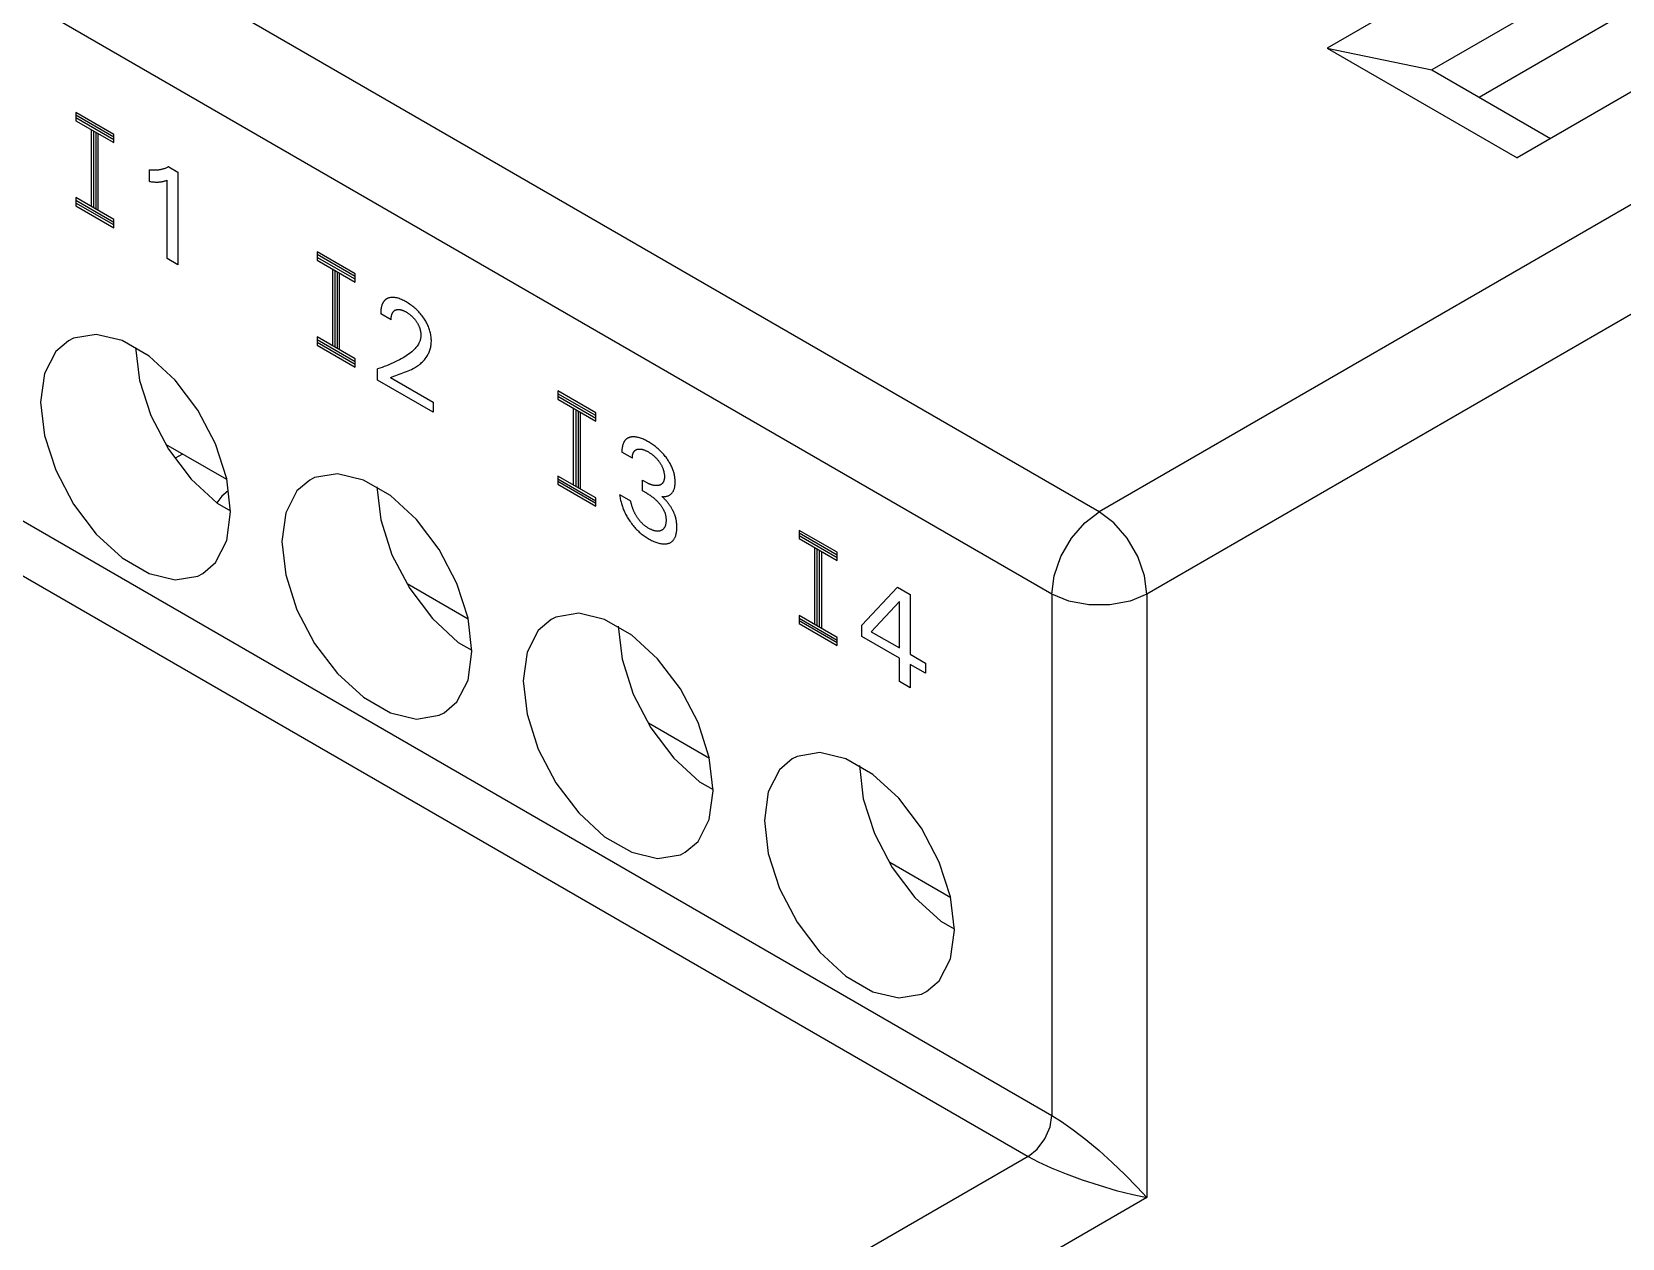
# Model space of a CAD drawing. Extents: x 0 to 420, y 0 to 297.
# Drawn here: x 192.24 to 215.92, y 192.83 to 210.78 of the extents above; entities that cross this region are included whole.
import ezdxf

# ---------------------------------------------------------------- set-up
doc = ezdxf.new("R2010")
doc.units = 0
doc.header["$LTSCALE"] = 23.1
doc.layers.add('40000_ISO', color=7, linetype='CONTINUOUS')

msp = doc.modelspace()

# ---------------------------------------------------------------- linework, layer by layer
at = {"layer": '40000_ISO', "color": 7, "linetype": 'CONTINUOUS'}
for p, q in [((208.131, 203.635), (184.442, 217.311)), ((207.423, 202.41), (183.735, 216.086)), ((216.474, 213.392), (211.525, 210.534)), ((216.121, 211.963), (213.08, 210.208)), ((222.273, 211.8), (208.131, 203.635)), ((219.303, 211.759), (214.353, 208.901)), ((216.121, 211.147), (213.787, 209.799)), ((222.98, 210.575), (208.838, 202.41)), ((211.525, 210.534), (214.353, 208.901)), ((211.525, 210.534), (213.08, 210.208)), ((213.08, 210.208), (214.848, 209.187)), ((192.892, 209.575), (192.892, 209.452)), ((193.458, 209.248), (192.892, 209.575)), ((193.458, 209.207), (192.892, 209.534)), ((193.458, 209.167), (192.892, 209.493)), ((192.892, 209.452), (193.458, 209.126)), ((193.122, 209.32), (193.122, 208.177)), ((193.158, 209.299), (193.158, 208.156)), ((193.193, 209.279), (193.193, 208.136)), ((193.228, 208.115), (193.228, 209.258)), ((193.458, 209.126), (193.458, 209.248)), ((193.988, 208.548), (193.988, 208.721)), ((193.999, 208.719), (193.988, 208.721)), ((194.01, 208.718), (193.999, 208.719)), ((194.02, 208.717), (194.01, 208.718)), ((194.031, 208.717), (194.02, 208.717)), ((194.041, 208.716), (194.031, 208.717)), ((194.052, 208.716), (194.041, 208.716)), ((194.062, 208.716), (194.052, 208.716)), ((194.072, 208.716), (194.062, 208.716)), ((194.082, 208.716), (194.072, 208.716)), ((194.092, 208.717), (194.082, 208.716)), ((194.102, 208.718), (194.092, 208.717)), ((194.112, 208.718), (194.102, 208.718)), ((194.122, 208.719), (194.112, 208.718)), ((194.132, 208.721), (194.122, 208.719)), ((194.141, 208.722), (194.132, 208.721)), ((194.151, 208.724), (194.141, 208.722)), ((194.16, 208.726), (194.151, 208.724)), ((194.17, 208.728), (194.16, 208.726)), ((194.179, 208.73), (194.17, 208.728)), ((194.188, 208.733), (194.179, 208.73)), ((194.198, 208.735), (194.188, 208.733)), ((194.207, 208.738), (194.198, 208.735)), ((194.216, 208.741), (194.207, 208.738)), ((194.225, 208.744), (194.216, 208.741)), ((194.234, 208.748), (194.225, 208.744)), ((194.242, 208.751), (194.234, 208.748)), ((194.251, 208.755), (194.242, 208.751)), ((194.26, 208.759), (194.251, 208.755)), ((194.268, 208.764), (194.26, 208.759)), ((194.276, 208.768), (194.268, 208.764)), ((194.276, 208.768), (194.413, 208.689)), ((194.413, 208.689), (194.413, 207.309)), ((193.988, 208.548), (194.003, 208.546)), ((194.003, 208.546), (194.018, 208.544)), ((194.018, 208.544), (194.033, 208.543)), ((194.033, 208.543), (194.048, 208.542)), ((194.048, 208.542), (194.062, 208.541)), ((194.062, 208.541), (194.073, 208.54)), ((194.073, 208.54), (194.084, 208.54)), ((194.084, 208.54), (194.094, 208.54)), ((194.094, 208.54), (194.105, 208.54)), ((194.105, 208.54), (194.115, 208.54)), ((194.115, 208.54), (194.126, 208.54)), ((194.126, 208.54), (194.135, 208.541)), ((194.135, 208.541), (194.144, 208.542)), ((194.144, 208.542), (194.153, 208.543)), ((194.153, 208.543), (194.162, 208.544)), ((194.162, 208.544), (194.171, 208.545)), ((194.171, 208.545), (194.179, 208.547)), ((194.179, 208.547), (194.187, 208.548)), ((194.187, 208.548), (194.194, 208.55)), ((194.194, 208.55), (194.202, 208.552)), ((194.202, 208.552), (194.21, 208.554)), ((194.21, 208.554), (194.218, 208.556)), ((194.218, 208.556), (194.226, 208.559)), ((194.226, 208.559), (194.239, 208.563)), ((194.239, 208.563), (194.252, 208.568)), ((194.252, 207.402), (194.252, 208.568)), ((183.735, 208.33), (207.423, 194.653)), ((192.892, 208.309), (192.892, 208.187)), ((193.458, 207.983), (192.892, 208.309)), ((192.892, 208.268), (193.458, 207.942)), ((193.458, 207.901), (192.892, 208.228)), ((192.892, 208.187), (193.458, 207.86)), ((193.458, 207.86), (193.458, 207.983)), ((183.382, 207.717), (207.07, 194.041)), ((196.484, 207.501), (196.484, 207.379)), ((197.05, 207.174), (196.484, 207.501)), ((197.05, 207.134), (196.484, 207.46)), ((197.05, 207.093), (196.484, 207.419)), ((194.413, 207.309), (194.252, 207.402)), ((196.484, 207.379), (197.05, 207.052)), ((196.714, 207.246), (196.714, 206.103)), ((196.75, 207.225), (196.75, 206.082)), ((196.785, 207.205), (196.785, 206.062)), ((196.82, 206.042), (196.82, 207.185)), ((197.05, 207.052), (197.05, 207.174)), ((197.451, 206.712), (197.449, 206.707)), ((197.453, 206.718), (197.451, 206.712)), ((197.456, 206.723), (197.453, 206.718)), ((197.458, 206.729), (197.456, 206.723)), ((197.46, 206.734), (197.458, 206.729)), ((197.463, 206.739), (197.46, 206.734)), ((197.465, 206.744), (197.463, 206.739)), ((197.468, 206.749), (197.465, 206.744)), ((197.471, 206.753), (197.468, 206.749)), ((197.474, 206.758), (197.471, 206.753)), ((197.477, 206.762), (197.474, 206.758)), ((197.48, 206.766), (197.477, 206.762)), ((197.483, 206.77), (197.48, 206.766)), ((197.487, 206.774), (197.483, 206.77)), ((197.49, 206.777), (197.487, 206.774)), ((197.493, 206.781), (197.49, 206.777)), ((197.497, 206.784), (197.493, 206.781)), ((197.501, 206.787), (197.497, 206.784)), ((197.504, 206.79), (197.501, 206.787)), ((197.508, 206.793), (197.504, 206.79)), ((197.512, 206.796), (197.508, 206.793)), ((197.516, 206.798), (197.512, 206.796)), ((197.52, 206.801), (197.516, 206.798)), ((197.524, 206.803), (197.52, 206.801)), ((197.528, 206.805), (197.524, 206.803)), ((197.532, 206.808), (197.528, 206.805)), ((197.537, 206.81), (197.532, 206.808)), ((197.541, 206.811), (197.537, 206.81)), ((197.553, 206.816), (197.541, 206.811)), ((197.565, 206.819), (197.553, 206.816)), ((197.577, 206.821), (197.565, 206.819)), ((197.59, 206.823), (197.577, 206.821)), ((197.603, 206.824), (197.59, 206.823)), ((197.616, 206.824), (197.603, 206.824)), ((197.631, 206.823), (197.616, 206.824)), ((197.645, 206.821), (197.631, 206.823)), ((197.66, 206.818), (197.645, 206.821)), ((197.675, 206.815), (197.66, 206.818)), ((197.69, 206.81), (197.675, 206.815)), ((197.706, 206.805), (197.69, 206.81)), ((197.723, 206.799), (197.706, 206.805)), ((197.74, 206.792), (197.723, 206.799)), ((197.757, 206.784), (197.74, 206.792)), ((197.775, 206.776), (197.757, 206.784)), ((197.792, 206.767), (197.775, 206.776)), ((197.809, 206.757), (197.792, 206.767)), ((197.826, 206.747), (197.809, 206.757)), ((197.843, 206.736), (197.826, 206.747)), ((197.86, 206.725), (197.843, 206.736)), ((197.877, 206.714), (197.86, 206.725)), ((197.894, 206.701), (197.877, 206.714)), ((197.433, 206.618), (197.432, 206.61)), ((197.432, 206.61), (197.432, 206.602)), ((197.432, 206.602), (197.432, 206.595)), ((197.432, 206.595), (197.432, 206.587)), ((197.432, 206.587), (197.432, 206.579)), ((197.588, 206.489), (197.432, 206.579)), ((197.434, 206.633), (197.433, 206.625)), ((197.433, 206.625), (197.433, 206.618)), ((197.435, 206.64), (197.434, 206.633)), ((197.436, 206.647), (197.435, 206.64)), ((197.437, 206.654), (197.436, 206.647)), ((197.438, 206.662), (197.437, 206.654)), ((197.439, 206.669), (197.438, 206.662)), ((197.441, 206.675), (197.439, 206.669)), ((197.442, 206.682), (197.441, 206.675)), ((197.444, 206.689), (197.442, 206.682)), ((197.446, 206.695), (197.444, 206.689)), ((197.447, 206.701), (197.446, 206.695)), ((197.449, 206.707), (197.447, 206.701)), ((197.588, 206.507), (197.589, 206.515)), ((197.588, 206.498), (197.588, 206.507)), ((197.588, 206.489), (197.588, 206.498)), ((197.589, 206.524), (197.59, 206.532)), ((197.589, 206.515), (197.589, 206.524)), ((197.59, 206.532), (197.591, 206.54)), ((197.591, 206.54), (197.593, 206.548)), ((197.593, 206.548), (197.595, 206.556)), ((197.595, 206.556), (197.596, 206.562)), ((197.596, 206.562), (197.598, 206.568)), ((197.598, 206.568), (197.6, 206.574)), ((197.6, 206.574), (197.602, 206.579)), ((197.602, 206.579), (197.604, 206.585)), ((197.604, 206.585), (197.606, 206.59)), ((197.606, 206.59), (197.609, 206.595)), ((197.609, 206.595), (197.612, 206.6)), ((197.612, 206.6), (197.615, 206.604)), ((197.615, 206.604), (197.618, 206.609)), ((197.618, 206.609), (197.621, 206.613)), ((197.621, 206.613), (197.625, 206.616)), ((197.625, 206.616), (197.628, 206.62)), ((197.628, 206.62), (197.632, 206.623)), ((197.632, 206.623), (197.636, 206.626)), ((197.636, 206.626), (197.64, 206.629)), ((197.64, 206.629), (197.644, 206.632)), ((197.644, 206.632), (197.649, 206.634)), ((197.649, 206.634), (197.654, 206.636)), ((197.654, 206.636), (197.659, 206.639)), ((197.659, 206.639), (197.665, 206.64)), ((197.665, 206.64), (197.67, 206.642)), ((197.67, 206.642), (197.676, 206.643)), ((197.676, 206.643), (197.682, 206.644)), ((197.682, 206.644), (197.688, 206.644)), ((197.688, 206.644), (197.694, 206.645)), ((197.694, 206.645), (197.7, 206.645)), ((197.7, 206.645), (197.707, 206.644)), ((197.707, 206.644), (197.713, 206.644)), ((197.713, 206.644), (197.72, 206.643)), ((197.72, 206.643), (197.727, 206.641)), ((197.727, 206.641), (197.733, 206.64)), ((197.733, 206.64), (197.74, 206.638)), ((197.74, 206.638), (197.747, 206.636)), ((197.747, 206.636), (197.755, 206.633)), ((197.755, 206.633), (197.763, 206.63)), ((197.763, 206.63), (197.77, 206.627)), ((197.77, 206.627), (197.778, 206.624)), ((197.778, 206.624), (197.786, 206.62)), ((197.786, 206.62), (197.794, 206.616)), ((197.794, 206.616), (197.801, 206.612)), ((197.801, 206.612), (197.809, 206.607)), ((197.809, 206.607), (197.818, 206.602)), ((197.818, 206.602), (197.827, 206.597)), ((197.827, 206.597), (197.835, 206.591)), ((197.835, 206.591), (197.844, 206.585)), ((197.844, 206.585), (197.853, 206.579)), ((197.853, 206.579), (197.861, 206.573)), ((197.861, 206.573), (197.87, 206.566)), ((197.87, 206.566), (197.877, 206.561)), ((197.877, 206.561), (197.883, 206.555)), ((197.883, 206.555), (197.89, 206.549)), ((197.89, 206.549), (197.897, 206.543)), ((197.911, 206.689), (197.894, 206.701)), ((197.897, 206.543), (197.903, 206.537)), ((197.903, 206.537), (197.909, 206.53)), ((197.909, 206.53), (197.916, 206.524)), ((197.925, 206.676), (197.911, 206.689)), ((197.916, 206.524), (197.922, 206.517)), ((197.922, 206.517), (197.928, 206.511)), ((197.94, 206.664), (197.925, 206.676)), ((197.928, 206.511), (197.934, 206.504)), ((197.934, 206.504), (197.939, 206.497)), ((197.939, 206.497), (197.945, 206.49)), ((197.955, 206.651), (197.94, 206.664)), ((197.945, 206.49), (197.95, 206.483)), ((197.95, 206.483), (197.956, 206.476)), ((197.97, 206.637), (197.955, 206.651)), ((197.956, 206.476), (197.961, 206.468)), ((197.984, 206.623), (197.97, 206.637)), ((197.998, 206.608), (197.984, 206.623)), ((198.011, 206.594), (197.998, 206.608)), ((198.024, 206.579), (198.011, 206.594)), ((198.037, 206.564), (198.024, 206.579)), ((198.049, 206.549), (198.037, 206.564)), ((198.061, 206.533), (198.049, 206.549)), ((198.073, 206.516), (198.061, 206.533)), ((198.083, 206.501), (198.073, 206.516)), ((198.093, 206.486), (198.083, 206.501)), ((198.102, 206.47), (198.093, 206.486)), ((193.196, 206.272), (192.857, 206.216)), ((193.582, 206.18), (193.196, 206.272)), ((196.484, 206.235), (196.484, 206.113)), ((197.05, 205.909), (196.484, 206.235)), ((197.961, 206.468), (197.966, 206.461)), ((197.966, 206.461), (197.971, 206.454)), ((197.971, 206.454), (197.975, 206.446)), ((197.975, 206.446), (197.979, 206.439)), ((197.979, 206.439), (197.984, 206.432)), ((197.984, 206.432), (197.988, 206.424)), ((197.988, 206.424), (197.991, 206.417)), ((197.991, 206.417), (197.995, 206.409)), ((197.995, 206.409), (197.999, 206.402)), ((197.999, 206.402), (198.002, 206.394)), ((198.002, 206.394), (198.005, 206.387)), ((198.005, 206.387), (198.008, 206.379)), ((198.008, 206.379), (198.011, 206.371)), ((198.011, 206.371), (198.014, 206.364)), ((198.014, 206.364), (198.016, 206.356)), ((198.016, 206.356), (198.018, 206.348)), ((198.018, 206.348), (198.02, 206.34)), ((198.02, 206.34), (198.022, 206.333)), ((198.022, 206.333), (198.024, 206.325)), ((198.024, 206.325), (198.025, 206.317)), ((198.025, 206.317), (198.027, 206.308)), ((198.027, 206.308), (198.028, 206.3)), ((198.028, 206.3), (198.029, 206.292)), ((198.029, 206.292), (198.03, 206.284)), ((198.03, 206.24), (198.029, 206.228)), ((198.03, 206.284), (198.03, 206.276)), ((198.03, 206.276), (198.031, 206.268)), ((198.031, 206.253), (198.03, 206.24)), ((198.031, 206.268), (198.031, 206.261)), ((198.031, 206.261), (198.031, 206.253)), ((198.111, 206.454), (198.102, 206.47)), ((198.12, 206.438), (198.111, 206.454)), ((198.128, 206.421), (198.12, 206.438)), ((198.136, 206.405), (198.128, 206.421)), ((198.143, 206.389), (198.136, 206.405)), ((198.15, 206.372), (198.143, 206.389)), ((198.155, 206.356), (198.15, 206.372)), ((198.161, 206.339), (198.155, 206.356)), ((198.166, 206.323), (198.161, 206.339)), ((198.17, 206.306), (198.166, 206.323)), ((198.174, 206.29), (198.17, 206.306)), ((198.178, 206.272), (198.174, 206.29)), ((198.181, 206.255), (198.178, 206.272)), ((198.183, 206.237), (198.181, 206.255)), ((198.185, 206.22), (198.183, 206.237)), ((192.594, 206.017), (192.426, 205.691)), ((192.784, 206.179), (192.594, 206.017)), ((192.857, 206.216), (192.784, 206.179)), ((193.985, 205.947), (193.582, 206.18)), ((193.783, 206.08), (193.841, 205.587)), ((196.484, 206.195), (197.05, 205.868)), ((197.05, 205.827), (196.484, 206.154)), ((196.484, 206.113), (197.05, 205.786)), ((197.875, 205.999), (197.854, 205.983)), ((197.895, 206.015), (197.875, 205.999)), ((197.914, 206.032), (197.895, 206.015)), ((197.925, 206.043), (197.914, 206.032)), ((197.936, 206.053), (197.925, 206.043)), ((197.947, 206.064), (197.936, 206.053)), ((197.957, 206.076), (197.947, 206.064)), ((197.967, 206.087), (197.957, 206.076)), ((197.976, 206.1), (197.967, 206.087)), ((197.985, 206.113), (197.976, 206.1)), ((197.994, 206.127), (197.985, 206.113)), ((198.002, 206.141), (197.994, 206.127)), ((198.006, 206.151), (198.002, 206.141)), ((198.011, 206.161), (198.006, 206.151)), ((198.015, 206.171), (198.011, 206.161)), ((198.019, 206.182), (198.015, 206.171)), ((198.022, 206.192), (198.019, 206.182)), ((198.025, 206.204), (198.022, 206.192)), ((198.027, 206.216), (198.025, 206.204)), ((198.029, 206.228), (198.027, 206.216)), ((198.147, 205.996), (198.153, 206.01)), ((198.153, 206.01), (198.159, 206.024)), ((198.159, 206.024), (198.164, 206.039)), ((198.164, 206.039), (198.169, 206.054)), ((198.169, 206.054), (198.173, 206.069)), ((198.173, 206.069), (198.177, 206.085)), ((198.177, 206.085), (198.18, 206.101)), ((198.18, 206.101), (198.183, 206.118)), ((198.183, 206.118), (198.185, 206.135)), ((198.186, 206.204), (198.185, 206.22)), ((198.185, 206.135), (198.186, 206.153)), ((198.187, 206.187), (198.186, 206.204)), ((198.186, 206.153), (198.187, 206.171)), ((198.187, 206.171), (198.187, 206.187)), ((194.371, 205.593), (193.985, 205.947)), ((197.05, 205.786), (197.05, 205.909)), ((197.417, 205.771), (197.383, 205.761)), ((197.452, 205.783), (197.417, 205.771)), ((197.486, 205.795), (197.452, 205.783)), ((197.52, 205.807), (197.486, 205.795)), ((197.553, 205.82), (197.52, 205.807)), ((197.585, 205.834), (197.553, 205.82)), ((197.617, 205.848), (197.585, 205.834)), ((197.649, 205.863), (197.617, 205.848)), ((197.679, 205.878), (197.649, 205.863)), ((197.71, 205.893), (197.679, 205.878)), ((197.739, 205.909), (197.71, 205.893)), ((197.768, 205.926), (197.739, 205.909)), ((197.79, 205.94), (197.768, 205.926)), ((197.812, 205.954), (197.79, 205.94)), ((197.833, 205.968), (197.812, 205.954)), ((197.854, 205.983), (197.833, 205.968)), ((197.891, 205.753), (197.916, 205.766)), ((197.916, 205.766), (197.933, 205.775)), ((197.933, 205.775), (197.95, 205.785)), ((197.95, 205.785), (197.966, 205.795)), ((197.966, 205.795), (197.982, 205.805)), ((197.982, 205.805), (197.998, 205.816)), ((197.998, 205.816), (198.013, 205.828)), ((198.013, 205.828), (198.028, 205.84)), ((198.028, 205.84), (198.042, 205.853)), ((198.042, 205.853), (198.056, 205.867)), ((198.056, 205.867), (198.07, 205.881)), ((198.07, 205.881), (198.083, 205.896)), ((198.083, 205.896), (198.096, 205.911)), ((198.096, 205.911), (198.108, 205.928)), ((198.108, 205.928), (198.119, 205.945)), ((198.119, 205.945), (198.127, 205.957)), ((198.127, 205.957), (198.134, 205.97)), ((198.134, 205.97), (198.141, 205.983)), ((198.141, 205.983), (198.147, 205.996)), ((192.426, 205.691), (192.369, 205.264)), ((193.841, 205.587), (194.008, 205.068)), ((194.709, 205.147), (194.371, 205.593)), ((197.383, 205.594), (197.383, 205.761)), ((198.211, 205.116), (197.383, 205.594)), ((197.578, 205.633), (197.604, 205.643)), ((197.578, 205.633), (198.211, 205.267)), ((197.604, 205.643), (197.63, 205.652)), ((197.63, 205.652), (197.656, 205.661)), ((197.656, 205.661), (197.709, 205.68)), ((197.709, 205.68), (197.735, 205.689)), ((197.735, 205.689), (197.762, 205.699)), ((197.762, 205.699), (197.788, 205.709)), ((197.788, 205.709), (197.814, 205.719)), ((197.814, 205.719), (197.84, 205.73)), ((197.84, 205.73), (197.866, 205.741)), ((197.866, 205.741), (197.891, 205.753)), ((200.07, 205.431), (200.07, 205.309)), ((200.635, 205.105), (200.07, 205.431)), ((200.635, 205.064), (200.07, 205.39)), ((200.635, 205.023), (200.07, 205.35)), ((200.07, 205.309), (200.635, 204.982)), ((192.369, 205.264), (192.426, 204.771)), ((194.008, 205.068), (194.271, 204.564)), ((194.973, 204.643), (194.709, 205.147)), ((198.211, 205.267), (198.211, 205.116)), ((200.299, 205.176), (200.299, 204.033)), ((200.335, 205.156), (200.335, 204.013)), ((200.37, 205.135), (200.37, 203.992)), ((200.405, 203.972), (200.405, 205.115)), ((200.635, 204.982), (200.635, 205.105)), ((192.426, 204.771), (192.594, 204.251)), ((195.142, 204.112), (194.234, 204.636)), ((195.14, 204.124), (194.973, 204.643)), ((201.026, 204.581), (201.025, 204.573)), ((201.027, 204.588), (201.026, 204.581)), ((201.028, 204.595), (201.027, 204.588)), ((201.03, 204.602), (201.028, 204.595)), ((201.031, 204.609), (201.03, 204.602)), ((201.033, 204.616), (201.031, 204.609)), ((201.034, 204.622), (201.033, 204.616)), ((201.036, 204.629), (201.034, 204.622)), ((201.038, 204.635), (201.036, 204.629)), ((201.04, 204.641), (201.038, 204.635)), ((201.042, 204.647), (201.04, 204.641)), ((201.045, 204.653), (201.042, 204.647)), ((201.047, 204.659), (201.045, 204.653)), ((201.05, 204.664), (201.047, 204.659)), ((201.053, 204.67), (201.05, 204.664)), ((201.056, 204.675), (201.053, 204.67)), ((201.059, 204.68), (201.056, 204.675)), ((201.062, 204.685), (201.059, 204.68)), ((201.065, 204.69), (201.062, 204.685)), ((201.069, 204.694), (201.065, 204.69)), ((201.072, 204.699), (201.069, 204.694)), ((201.076, 204.703), (201.072, 204.699)), ((201.08, 204.707), (201.076, 204.703)), ((201.084, 204.711), (201.08, 204.707)), ((201.089, 204.714), (201.084, 204.711)), ((201.093, 204.718), (201.089, 204.714)), ((201.097, 204.721), (201.093, 204.718)), ((201.102, 204.724), (201.097, 204.721)), ((201.107, 204.727), (201.102, 204.724)), ((201.112, 204.729), (201.107, 204.727)), ((201.117, 204.732), (201.112, 204.729)), ((201.122, 204.734), (201.117, 204.732)), ((201.127, 204.736), (201.122, 204.734)), ((201.132, 204.738), (201.127, 204.736)), ((201.138, 204.74), (201.132, 204.738)), ((201.143, 204.742), (201.138, 204.74)), ((201.149, 204.743), (201.143, 204.742)), ((201.155, 204.745), (201.149, 204.743)), ((201.161, 204.746), (201.155, 204.745)), ((201.168, 204.747), (201.161, 204.746)), ((201.174, 204.747), (201.168, 204.747)), ((201.18, 204.748), (201.174, 204.747)), ((201.187, 204.748), (201.18, 204.748)), ((201.194, 204.748), (201.187, 204.748)), ((201.2, 204.748), (201.194, 204.748)), ((201.207, 204.748), (201.2, 204.748)), ((201.214, 204.748), (201.207, 204.748)), ((201.221, 204.747), (201.214, 204.748)), ((201.233, 204.745), (201.221, 204.747)), ((201.246, 204.743), (201.233, 204.745)), ((201.259, 204.741), (201.246, 204.743)), ((201.272, 204.737), (201.259, 204.741)), ((201.286, 204.733), (201.272, 204.737)), ((201.299, 204.729), (201.286, 204.733)), ((201.313, 204.724), (201.299, 204.729)), ((201.328, 204.718), (201.313, 204.724)), ((201.343, 204.712), (201.328, 204.718)), ((201.358, 204.705), (201.343, 204.712)), ((201.373, 204.698), (201.358, 204.705)), ((201.388, 204.69), (201.373, 204.698)), ((201.404, 204.681), (201.388, 204.69)), ((201.419, 204.673), (201.404, 204.681)), ((201.434, 204.664), (201.419, 204.673)), ((201.449, 204.655), (201.434, 204.664)), ((201.463, 204.646), (201.449, 204.655)), ((201.478, 204.636), (201.463, 204.646)), ((201.493, 204.625), (201.478, 204.636)), ((201.507, 204.615), (201.493, 204.625)), ((201.522, 204.604), (201.507, 204.615)), ((201.535, 204.593), (201.522, 204.604)), ((201.548, 204.582), (201.535, 204.593)), ((201.561, 204.571), (201.548, 204.582)), ((194.271, 204.564), (194.61, 204.117)), ((194.483, 204.492), (194.374, 204.429)), ((201.024, 204.558), (201.023, 204.551)), ((201.023, 204.551), (201.023, 204.543)), ((201.023, 204.543), (201.023, 204.535)), ((201.023, 204.535), (201.023, 204.528)), ((201.023, 204.528), (201.023, 204.52)), ((201.179, 204.43), (201.023, 204.52)), ((201.025, 204.573), (201.024, 204.566)), ((201.024, 204.566), (201.024, 204.558)), ((201.179, 204.453), (201.18, 204.46)), ((201.179, 204.445), (201.179, 204.453)), ((201.179, 204.438), (201.179, 204.445)), ((201.179, 204.43), (201.179, 204.438)), ((201.18, 204.46), (201.181, 204.467)), ((201.181, 204.467), (201.182, 204.474)), ((201.182, 204.474), (201.183, 204.481)), ((201.183, 204.481), (201.185, 204.488)), ((201.185, 204.488), (201.187, 204.494)), ((201.187, 204.494), (201.189, 204.5)), ((201.189, 204.5), (201.191, 204.506)), ((201.191, 204.506), (201.193, 204.511)), ((201.193, 204.511), (201.196, 204.516)), ((201.196, 204.516), (201.198, 204.521)), ((201.198, 204.521), (201.201, 204.526)), ((201.201, 204.526), (201.204, 204.531)), ((201.204, 204.531), (201.208, 204.535)), ((201.208, 204.535), (201.211, 204.539)), ((201.211, 204.539), (201.215, 204.542)), ((201.215, 204.542), (201.219, 204.546)), ((201.219, 204.546), (201.223, 204.549)), ((201.223, 204.549), (201.228, 204.552)), ((201.228, 204.552), (201.232, 204.555)), ((201.232, 204.555), (201.237, 204.557)), ((201.237, 204.557), (201.242, 204.559)), ((201.242, 204.559), (201.247, 204.561)), ((201.247, 204.561), (201.252, 204.563)), ((201.252, 204.563), (201.258, 204.564)), ((201.258, 204.564), (201.265, 204.566)), ((201.265, 204.566), (201.272, 204.567)), ((201.272, 204.567), (201.278, 204.567)), ((201.278, 204.567), (201.285, 204.567)), ((201.285, 204.567), (201.292, 204.567)), ((201.292, 204.567), (201.3, 204.567)), ((201.3, 204.567), (201.307, 204.566)), ((201.307, 204.566), (201.315, 204.565)), ((201.315, 204.565), (201.323, 204.563)), ((201.323, 204.563), (201.331, 204.562)), ((201.331, 204.562), (201.339, 204.559)), ((201.339, 204.559), (201.347, 204.557)), ((201.347, 204.557), (201.355, 204.554)), ((201.355, 204.554), (201.363, 204.551)), ((201.363, 204.551), (201.372, 204.547)), ((201.372, 204.547), (201.381, 204.543)), ((201.381, 204.543), (201.39, 204.539)), ((201.39, 204.539), (201.399, 204.534)), ((201.399, 204.534), (201.408, 204.529)), ((201.408, 204.529), (201.417, 204.524)), ((201.417, 204.524), (201.426, 204.519)), ((201.426, 204.519), (201.436, 204.513)), ((201.436, 204.513), (201.445, 204.507)), ((201.445, 204.507), (201.454, 204.501)), ((201.454, 204.501), (201.463, 204.495)), ((201.463, 204.495), (201.472, 204.488)), ((201.472, 204.488), (201.481, 204.481)), ((201.481, 204.481), (201.489, 204.474)), ((201.489, 204.474), (201.498, 204.468)), ((201.498, 204.468), (201.506, 204.46)), ((201.506, 204.46), (201.514, 204.453)), ((201.514, 204.453), (201.521, 204.446)), ((201.521, 204.446), (201.529, 204.438)), ((201.529, 204.438), (201.537, 204.43)), ((201.537, 204.43), (201.543, 204.423)), ((201.543, 204.423), (201.549, 204.416)), ((201.549, 204.416), (201.555, 204.409)), ((201.555, 204.409), (201.561, 204.402)), ((201.574, 204.56), (201.561, 204.571)), ((201.561, 204.402), (201.567, 204.394)), ((201.567, 204.394), (201.573, 204.386)), ((201.573, 204.386), (201.579, 204.379)), ((201.587, 204.548), (201.574, 204.56)), ((201.579, 204.379), (201.584, 204.371)), ((201.584, 204.371), (201.589, 204.363)), ((201.6, 204.535), (201.587, 204.548)), ((201.589, 204.363), (201.594, 204.356)), ((201.594, 204.356), (201.599, 204.348)), ((201.599, 204.348), (201.604, 204.34)), ((201.612, 204.523), (201.6, 204.535)), ((201.604, 204.34), (201.608, 204.333)), ((201.624, 204.51), (201.612, 204.523)), ((201.636, 204.498), (201.624, 204.51)), ((201.647, 204.485), (201.636, 204.498)), ((201.658, 204.471), (201.647, 204.485)), ((201.669, 204.458), (201.658, 204.471)), ((201.68, 204.444), (201.669, 204.458)), ((201.691, 204.429), (201.68, 204.444)), ((201.699, 204.417), (201.691, 204.429)), ((201.708, 204.405), (201.699, 204.417)), ((201.716, 204.392), (201.708, 204.405)), ((201.724, 204.379), (201.716, 204.392)), ((201.732, 204.367), (201.724, 204.379)), ((201.74, 204.353), (201.732, 204.367)), ((201.747, 204.34), (201.74, 204.353)), ((201.754, 204.327), (201.747, 204.34)), ((192.594, 204.251), (192.857, 203.748)), ((194.61, 204.117), (194.996, 203.764)), ((195.198, 203.631), (195.14, 204.124)), ((196.376, 204.105), (196.186, 203.943)), ((196.449, 204.142), (196.376, 204.105)), ((196.788, 204.198), (196.449, 204.142)), ((197.174, 204.106), (196.788, 204.198)), ((197.577, 203.874), (197.174, 204.106)), ((200.07, 204.166), (200.07, 204.043)), ((200.635, 203.839), (200.07, 204.166)), ((200.07, 204.125), (200.635, 203.798)), ((201.608, 204.333), (201.612, 204.325)), ((201.612, 204.325), (201.616, 204.317)), ((201.616, 204.317), (201.62, 204.309)), ((201.62, 204.309), (201.624, 204.301)), ((201.624, 204.301), (201.627, 204.293)), ((201.627, 204.293), (201.631, 204.284)), ((201.631, 204.284), (201.634, 204.276)), ((201.634, 204.276), (201.637, 204.268)), ((201.637, 204.268), (201.639, 204.26)), ((201.639, 204.26), (201.642, 204.252)), ((201.642, 204.252), (201.644, 204.244)), ((201.644, 204.244), (201.646, 204.236)), ((201.646, 204.236), (201.648, 204.228)), ((201.648, 204.228), (201.65, 204.219)), ((201.65, 204.219), (201.651, 204.21)), ((201.651, 204.108), (201.65, 204.103)), ((201.651, 204.21), (201.653, 204.202)), ((201.652, 204.113), (201.651, 204.108)), ((201.653, 204.118), (201.652, 204.113)), ((201.653, 204.202), (201.654, 204.193)), ((201.654, 204.124), (201.653, 204.118)), ((201.654, 204.193), (201.655, 204.185)), ((201.655, 204.129), (201.654, 204.124)), ((201.655, 204.185), (201.655, 204.177)), ((201.655, 204.177), (201.656, 204.168)), ((201.656, 204.147), (201.655, 204.141)), ((201.655, 204.141), (201.655, 204.135)), ((201.655, 204.135), (201.655, 204.129)), ((201.656, 204.168), (201.656, 204.16)), ((201.656, 204.16), (201.656, 204.152)), ((201.656, 204.152), (201.656, 204.147)), ((201.76, 204.313), (201.754, 204.327)), ((201.766, 204.301), (201.76, 204.313)), ((201.772, 204.288), (201.766, 204.301)), ((201.777, 204.275), (201.772, 204.288)), ((201.782, 204.261), (201.777, 204.275)), ((201.787, 204.248), (201.782, 204.261)), ((201.791, 204.235), (201.787, 204.248)), ((201.795, 204.222), (201.791, 204.235)), ((201.799, 204.209), (201.795, 204.222)), ((201.802, 204.196), (201.799, 204.209)), ((201.805, 204.183), (201.802, 204.196)), ((201.808, 204.169), (201.805, 204.183)), ((201.81, 204.155), (201.808, 204.169)), ((201.812, 204.142), (201.81, 204.155)), ((201.813, 204.129), (201.812, 204.142)), ((201.815, 204.116), (201.813, 204.129)), ((201.815, 204.103), (201.815, 204.116)), ((195.163, 203.945), (195.065, 203.866)), ((196.186, 203.943), (196.018, 203.617)), ((197.375, 204.006), (197.433, 203.513)), ((197.963, 203.52), (197.577, 203.874)), ((200.635, 203.757), (200.07, 204.084)), ((200.07, 204.043), (200.635, 203.717)), ((200.989, 203.891), (200.991, 203.875)), ((200.989, 203.891), (201.153, 203.796)), ((200.991, 203.875), (200.993, 203.859)), ((201.33, 203.947), (201.33, 204.103)), ((201.33, 204.103), (201.383, 204.072)), ((201.395, 203.909), (201.33, 203.947)), ((201.391, 204.068), (201.383, 204.072)), ((201.398, 204.064), (201.391, 204.068)), ((201.395, 203.909), (201.407, 203.902)), ((201.405, 204.06), (201.398, 204.064)), ((201.413, 204.056), (201.405, 204.06)), ((201.407, 203.902), (201.419, 203.895)), ((201.42, 204.052), (201.413, 204.056)), ((201.419, 203.895), (201.431, 203.888)), ((201.427, 204.049), (201.42, 204.052)), ((201.435, 204.046), (201.427, 204.049)), ((201.431, 203.888), (201.443, 203.88)), ((201.442, 204.043), (201.435, 204.046)), ((201.449, 204.04), (201.442, 204.043)), ((201.443, 203.88), (201.454, 203.871)), ((201.456, 204.038), (201.449, 204.04)), ((201.454, 203.871), (201.466, 203.863)), ((201.463, 204.035), (201.456, 204.038)), ((201.47, 204.033), (201.463, 204.035)), ((201.476, 204.031), (201.47, 204.033)), ((201.483, 204.03), (201.476, 204.031)), ((201.49, 204.028), (201.483, 204.03)), ((201.497, 204.027), (201.49, 204.028)), ((201.503, 204.025), (201.497, 204.027)), ((201.51, 204.024), (201.503, 204.025)), ((201.516, 204.024), (201.51, 204.024)), ((201.522, 204.023), (201.516, 204.024)), ((201.529, 204.023), (201.522, 204.023)), ((201.535, 204.023), (201.529, 204.023)), ((201.541, 204.023), (201.535, 204.023)), ((201.547, 204.023), (201.541, 204.023)), ((201.553, 204.023), (201.547, 204.023)), ((201.559, 204.024), (201.553, 204.023)), ((201.565, 204.025), (201.559, 204.024)), ((201.569, 204.026), (201.565, 204.025)), ((201.574, 204.027), (201.569, 204.026)), ((201.578, 204.028), (201.574, 204.027)), ((201.583, 204.029), (201.578, 204.028)), ((201.587, 204.031), (201.583, 204.029)), ((201.592, 204.032), (201.587, 204.031)), ((201.596, 204.034), (201.592, 204.032)), ((201.6, 204.036), (201.596, 204.034)), ((201.604, 204.038), (201.6, 204.036)), ((201.608, 204.041), (201.604, 204.038)), ((201.612, 204.043), (201.608, 204.041)), ((201.615, 204.046), (201.612, 204.043)), ((201.619, 204.049), (201.615, 204.046)), ((201.622, 204.051), (201.619, 204.049)), ((201.625, 204.054), (201.622, 204.051)), ((201.627, 204.057), (201.625, 204.054)), ((201.63, 204.061), (201.627, 204.057)), ((201.633, 204.064), (201.63, 204.061)), ((201.635, 204.068), (201.633, 204.064)), ((201.638, 204.072), (201.635, 204.068)), ((201.64, 204.076), (201.638, 204.072)), ((201.642, 204.08), (201.64, 204.076)), ((201.644, 204.084), (201.642, 204.08)), ((201.646, 204.088), (201.644, 204.084)), ((201.647, 204.093), (201.646, 204.088)), ((201.649, 204.098), (201.647, 204.093)), ((201.65, 204.103), (201.649, 204.098)), ((201.688, 203.864), (201.697, 203.867)), ((201.697, 203.867), (201.706, 203.87)), ((201.706, 203.87), (201.715, 203.873)), ((201.715, 203.873), (201.723, 203.877)), ((201.723, 203.877), (201.731, 203.881)), ((201.731, 203.881), (201.739, 203.886)), ((201.739, 203.886), (201.747, 203.891)), ((201.747, 203.891), (201.754, 203.897)), ((201.754, 203.897), (201.761, 203.904)), ((201.761, 203.904), (201.767, 203.91)), ((201.767, 203.91), (201.773, 203.918)), ((201.773, 203.918), (201.779, 203.925)), ((201.779, 203.925), (201.784, 203.933)), ((201.784, 203.933), (201.789, 203.942)), ((201.789, 203.942), (201.793, 203.951)), ((201.793, 203.951), (201.797, 203.96)), ((201.797, 203.96), (201.801, 203.97)), ((201.801, 203.97), (201.804, 203.98)), ((201.804, 203.98), (201.807, 203.991)), ((201.807, 203.991), (201.809, 204.002)), ((201.809, 204.002), (201.811, 204.014)), ((201.811, 204.014), (201.813, 204.026)), ((201.813, 204.026), (201.814, 204.039)), ((201.814, 204.039), (201.815, 204.051)), ((201.816, 204.09), (201.815, 204.103)), ((201.815, 204.051), (201.816, 204.064)), ((201.816, 204.078), (201.816, 204.09)), ((201.816, 204.064), (201.816, 204.078)), ((192.857, 203.748), (193.196, 203.301)), ((195.065, 203.866), (194.992, 203.768)), ((194.996, 203.764), (195.195, 203.649)), ((195.14, 203.204), (195.198, 203.631)), ((200.635, 203.717), (200.635, 203.839)), ((200.993, 203.859), (200.996, 203.842)), ((200.996, 203.842), (200.999, 203.826)), ((200.999, 203.826), (201.003, 203.809)), ((201.003, 203.809), (201.007, 203.792)), ((201.007, 203.792), (201.011, 203.775)), ((201.011, 203.775), (201.016, 203.758)), ((201.016, 203.758), (201.021, 203.742)), ((201.021, 203.742), (201.026, 203.726)), ((201.026, 203.726), (201.031, 203.71)), ((201.031, 203.71), (201.037, 203.694)), ((201.037, 203.694), (201.043, 203.679)), ((201.043, 203.679), (201.049, 203.663)), ((201.049, 203.663), (201.056, 203.647)), ((201.056, 203.647), (201.063, 203.631)), ((201.063, 203.631), (201.071, 203.615)), ((201.155, 203.787), (201.153, 203.796)), ((201.157, 203.778), (201.155, 203.787)), ((201.159, 203.769), (201.157, 203.778)), ((201.161, 203.759), (201.159, 203.769)), ((201.164, 203.75), (201.161, 203.759)), ((201.166, 203.741), (201.164, 203.75)), ((201.169, 203.731), (201.166, 203.741)), ((201.172, 203.722), (201.169, 203.731)), ((201.175, 203.712), (201.172, 203.722)), ((201.178, 203.704), (201.175, 203.712)), ((201.181, 203.695), (201.178, 203.704)), ((201.184, 203.686), (201.181, 203.695)), ((201.187, 203.677), (201.184, 203.686)), ((201.191, 203.669), (201.187, 203.677)), ((201.194, 203.66), (201.191, 203.669)), ((201.198, 203.651), (201.194, 203.66)), ((201.202, 203.642), (201.198, 203.651)), ((201.206, 203.634), (201.202, 203.642)), ((201.21, 203.625), (201.206, 203.634)), ((201.466, 203.863), (201.475, 203.856)), ((201.475, 203.856), (201.485, 203.849)), ((201.485, 203.849), (201.494, 203.842)), ((201.494, 203.842), (201.503, 203.834)), ((201.503, 203.834), (201.512, 203.826)), ((201.512, 203.826), (201.521, 203.818)), ((201.521, 203.818), (201.53, 203.81)), ((201.53, 203.81), (201.538, 203.802)), ((201.538, 203.802), (201.546, 203.794)), ((201.546, 203.794), (201.554, 203.786)), ((201.554, 203.786), (201.562, 203.777)), ((201.562, 203.777), (201.57, 203.769)), ((201.57, 203.769), (201.577, 203.76)), ((201.577, 203.76), (201.585, 203.751)), ((201.585, 203.751), (201.591, 203.743)), ((201.591, 203.743), (201.597, 203.736)), ((201.597, 203.736), (201.602, 203.728)), ((201.602, 203.728), (201.608, 203.721)), ((201.608, 203.721), (201.613, 203.713)), ((201.613, 203.713), (201.619, 203.705)), ((201.624, 203.855), (201.618, 203.859)), ((201.618, 203.859), (201.629, 203.859)), ((201.619, 203.705), (201.624, 203.697)), ((201.63, 203.85), (201.624, 203.855)), ((201.624, 203.697), (201.629, 203.689)), ((201.629, 203.859), (201.639, 203.858)), ((201.629, 203.689), (201.634, 203.681)), ((201.636, 203.845), (201.63, 203.85)), ((201.634, 203.681), (201.638, 203.673)), ((201.641, 203.84), (201.636, 203.845)), ((201.638, 203.673), (201.642, 203.665)), ((201.639, 203.858), (201.649, 203.859)), ((201.647, 203.834), (201.641, 203.84)), ((201.642, 203.665), (201.646, 203.657)), ((201.646, 203.657), (201.65, 203.649)), ((201.653, 203.829), (201.647, 203.834)), ((201.649, 203.859), (201.659, 203.859)), ((201.65, 203.649), (201.653, 203.642)), ((201.658, 203.823), (201.653, 203.829)), ((201.653, 203.642), (201.657, 203.634)), ((201.657, 203.634), (201.66, 203.626)), ((201.664, 203.818), (201.658, 203.823)), ((201.659, 203.859), (201.669, 203.86)), ((201.669, 203.812), (201.664, 203.818)), ((201.669, 203.86), (201.679, 203.862)), ((201.675, 203.806), (201.669, 203.812)), ((201.681, 203.8), (201.675, 203.806)), ((201.679, 203.862), (201.688, 203.864)), ((201.686, 203.794), (201.681, 203.8)), ((201.691, 203.788), (201.686, 203.794)), ((201.697, 203.781), (201.691, 203.788)), ((201.702, 203.775), (201.697, 203.781)), ((201.707, 203.768), (201.702, 203.775)), ((201.713, 203.762), (201.707, 203.768)), ((201.718, 203.755), (201.713, 203.762)), ((201.723, 203.748), (201.718, 203.755)), ((201.728, 203.741), (201.723, 203.748)), ((201.733, 203.734), (201.728, 203.741)), ((201.738, 203.727), (201.733, 203.734)), ((201.742, 203.72), (201.738, 203.727)), ((201.747, 203.713), (201.742, 203.72)), ((201.751, 203.707), (201.747, 203.713)), ((201.756, 203.7), (201.751, 203.707)), ((201.76, 203.693), (201.756, 203.7)), ((201.764, 203.686), (201.76, 203.693)), ((201.768, 203.679), (201.764, 203.686)), ((201.772, 203.672), (201.768, 203.679)), ((201.776, 203.664), (201.772, 203.672)), ((201.78, 203.657), (201.776, 203.664)), ((201.783, 203.65), (201.78, 203.657)), ((201.787, 203.643), (201.783, 203.65)), ((201.79, 203.636), (201.787, 203.643)), ((201.794, 203.628), (201.79, 203.636)), ((207.914, 203.471), (208.131, 203.635)), ((208.349, 203.469), (208.131, 203.635)), ((196.018, 203.617), (195.961, 203.19)), ((197.433, 203.513), (197.6, 202.994)), ((198.302, 203.073), (197.963, 203.52)), ((201.071, 203.615), (201.079, 203.6)), ((201.079, 203.6), (201.087, 203.584)), ((201.087, 203.584), (201.095, 203.569)), ((201.095, 203.569), (201.104, 203.554)), ((201.104, 203.554), (201.112, 203.539)), ((201.112, 203.539), (201.122, 203.524)), ((201.122, 203.524), (201.131, 203.509)), ((201.131, 203.509), (201.142, 203.493)), ((201.142, 203.493), (201.154, 203.477)), ((201.154, 203.477), (201.165, 203.461)), ((201.165, 203.461), (201.177, 203.445)), ((201.177, 203.445), (201.189, 203.43)), ((201.189, 203.43), (201.202, 203.415)), ((201.202, 203.415), (201.214, 203.4)), ((201.214, 203.617), (201.21, 203.625)), ((201.218, 203.609), (201.214, 203.617)), ((201.214, 203.4), (201.227, 203.386)), ((201.223, 203.601), (201.218, 203.609)), ((201.227, 203.593), (201.223, 203.601)), ((201.232, 203.585), (201.227, 203.593)), ((201.236, 203.576), (201.232, 203.585)), ((201.241, 203.569), (201.236, 203.576)), ((201.246, 203.561), (201.241, 203.569)), ((201.251, 203.553), (201.246, 203.561)), ((201.255, 203.546), (201.251, 203.553)), ((201.26, 203.539), (201.255, 203.546)), ((201.265, 203.532), (201.26, 203.539)), ((201.27, 203.525), (201.265, 203.532)), ((201.275, 203.518), (201.27, 203.525)), ((201.28, 203.512), (201.275, 203.518)), ((201.286, 203.505), (201.28, 203.512)), ((201.291, 203.499), (201.286, 203.505)), ((201.296, 203.492), (201.291, 203.499)), ((201.302, 203.486), (201.296, 203.492)), ((201.307, 203.48), (201.302, 203.486)), ((201.313, 203.474), (201.307, 203.48)), ((201.318, 203.468), (201.313, 203.474)), ((201.324, 203.462), (201.318, 203.468)), ((201.33, 203.457), (201.324, 203.462)), ((201.336, 203.451), (201.33, 203.457)), ((201.341, 203.446), (201.336, 203.451)), ((201.347, 203.441), (201.341, 203.446)), ((201.353, 203.436), (201.347, 203.441)), ((201.36, 203.43), (201.353, 203.436)), ((201.367, 203.425), (201.36, 203.43)), ((201.374, 203.419), (201.367, 203.425)), ((201.381, 203.414), (201.374, 203.419)), ((201.388, 203.409), (201.381, 203.414)), ((201.395, 203.405), (201.388, 203.409)), ((201.402, 203.4), (201.395, 203.405)), ((201.409, 203.396), (201.402, 203.4)), ((201.416, 203.391), (201.409, 203.396)), ((201.654, 203.394), (201.65, 203.389)), ((201.657, 203.4), (201.654, 203.394)), ((201.66, 203.406), (201.657, 203.4)), ((201.66, 203.626), (201.663, 203.618)), ((201.663, 203.412), (201.66, 203.406)), ((201.663, 203.618), (201.665, 203.61)), ((201.665, 203.418), (201.663, 203.412)), ((201.665, 203.61), (201.668, 203.602)), ((201.668, 203.424), (201.665, 203.418)), ((201.668, 203.602), (201.67, 203.594)), ((201.67, 203.431), (201.668, 203.424)), ((201.67, 203.594), (201.672, 203.586)), ((201.672, 203.438), (201.67, 203.431)), ((201.672, 203.586), (201.674, 203.578)), ((201.674, 203.446), (201.672, 203.438)), ((201.674, 203.578), (201.675, 203.569)), ((201.676, 203.454), (201.674, 203.446)), ((201.675, 203.569), (201.677, 203.561)), ((201.677, 203.462), (201.676, 203.454)), ((201.677, 203.561), (201.678, 203.553)), ((201.678, 203.47), (201.677, 203.462)), ((201.678, 203.553), (201.679, 203.545)), ((201.679, 203.479), (201.678, 203.47)), ((201.679, 203.545), (201.679, 203.537)), ((201.679, 203.537), (201.68, 203.53)), ((201.68, 203.487), (201.679, 203.479)), ((201.68, 203.53), (201.68, 203.522)), ((201.68, 203.522), (201.681, 203.514)), ((201.681, 203.505), (201.68, 203.496)), ((201.68, 203.496), (201.68, 203.487)), ((201.681, 203.514), (201.681, 203.505)), ((201.797, 203.621), (201.794, 203.628)), ((201.8, 203.614), (201.797, 203.621)), ((201.803, 203.606), (201.8, 203.614)), ((201.806, 203.599), (201.803, 203.606)), ((201.809, 203.592), (201.806, 203.599)), ((201.812, 203.584), (201.809, 203.592)), ((201.814, 203.577), (201.812, 203.584)), ((201.817, 203.57), (201.814, 203.577)), ((201.819, 203.562), (201.817, 203.57)), ((201.821, 203.554), (201.819, 203.562)), ((201.824, 203.547), (201.821, 203.554)), ((201.826, 203.539), (201.824, 203.547)), ((201.827, 203.531), (201.826, 203.539)), ((201.829, 203.524), (201.827, 203.531)), ((201.831, 203.516), (201.829, 203.524)), ((201.832, 203.508), (201.831, 203.516)), ((201.834, 203.501), (201.832, 203.508)), ((201.835, 203.493), (201.834, 203.501)), ((201.836, 203.486), (201.835, 203.493)), ((201.837, 203.478), (201.836, 203.486)), ((201.838, 203.471), (201.837, 203.478)), ((201.839, 203.455), (201.838, 203.471)), ((201.841, 203.439), (201.839, 203.455)), ((201.841, 203.423), (201.841, 203.439)), ((201.842, 203.408), (201.841, 203.423)), ((201.841, 203.393), (201.842, 203.408)), ((201.841, 203.379), (201.841, 203.393)), ((207.716, 203.241), (207.914, 203.471)), ((208.546, 203.239), (208.349, 203.469)), ((193.196, 203.301), (193.582, 202.947)), ((194.973, 202.878), (195.14, 203.204)), ((195.961, 203.19), (196.018, 202.697)), ((201.227, 203.386), (201.241, 203.372)), ((201.241, 203.372), (201.254, 203.358)), ((201.254, 203.358), (201.268, 203.345)), ((201.268, 203.345), (201.281, 203.332)), ((201.281, 203.332), (201.295, 203.32)), ((201.295, 203.32), (201.309, 203.308)), ((201.309, 203.308), (201.324, 203.296)), ((201.324, 203.296), (201.339, 203.285)), ((201.339, 203.285), (201.354, 203.274)), ((201.354, 203.274), (201.369, 203.264)), ((201.369, 203.264), (201.384, 203.254)), ((201.384, 203.254), (201.4, 203.244)), ((201.4, 203.244), (201.415, 203.235)), ((201.415, 203.235), (201.431, 203.226)), ((201.426, 203.386), (201.416, 203.391)), ((201.435, 203.381), (201.426, 203.386)), ((201.431, 203.226), (201.448, 203.217)), ((201.444, 203.377), (201.435, 203.381)), ((201.453, 203.372), (201.444, 203.377)), ((201.448, 203.217), (201.464, 203.208)), ((201.462, 203.368), (201.453, 203.372)), ((201.471, 203.364), (201.462, 203.368)), ((201.464, 203.208), (201.481, 203.2)), ((201.48, 203.361), (201.471, 203.364)), ((201.489, 203.357), (201.48, 203.361)), ((201.481, 203.2), (201.497, 203.193)), ((201.497, 203.355), (201.489, 203.357)), ((201.505, 203.352), (201.497, 203.355)), ((201.497, 203.193), (201.513, 203.186)), ((201.513, 203.35), (201.505, 203.352)), ((201.521, 203.349), (201.513, 203.35)), ((201.513, 203.186), (201.53, 203.18)), ((201.528, 203.347), (201.521, 203.349)), ((201.536, 203.346), (201.528, 203.347)), ((201.53, 203.18), (201.544, 203.175)), ((201.544, 203.345), (201.536, 203.346)), ((201.551, 203.345), (201.544, 203.345)), ((201.544, 203.175), (201.559, 203.17)), ((201.558, 203.345), (201.551, 203.345)), ((201.565, 203.345), (201.558, 203.345)), ((201.559, 203.17), (201.573, 203.166)), ((201.572, 203.345), (201.565, 203.345)), ((201.579, 203.346), (201.572, 203.345)), ((201.573, 203.166), (201.588, 203.162)), ((201.585, 203.347), (201.579, 203.346)), ((201.592, 203.349), (201.585, 203.347)), ((201.588, 203.162), (201.602, 203.16)), ((201.598, 203.351), (201.592, 203.349)), ((201.604, 203.353), (201.598, 203.351)), ((201.602, 203.16), (201.616, 203.157)), ((201.609, 203.355), (201.604, 203.353)), ((201.615, 203.358), (201.609, 203.355)), ((201.62, 203.361), (201.615, 203.358)), ((201.616, 203.157), (201.629, 203.156)), ((201.625, 203.364), (201.62, 203.361)), ((201.629, 203.367), (201.625, 203.364)), ((201.634, 203.371), (201.629, 203.367)), ((201.638, 203.375), (201.634, 203.371)), ((201.643, 203.38), (201.638, 203.375)), ((201.646, 203.384), (201.643, 203.38)), ((201.65, 203.389), (201.646, 203.384)), ((201.673, 203.155), (201.684, 203.156)), ((201.684, 203.156), (201.694, 203.158)), ((201.694, 203.158), (201.704, 203.16)), ((201.704, 203.16), (201.714, 203.163)), ((201.714, 203.163), (201.723, 203.166)), ((201.723, 203.166), (201.732, 203.169)), ((201.732, 203.169), (201.74, 203.173)), ((201.74, 203.173), (201.748, 203.177)), ((201.748, 203.177), (201.756, 203.182)), ((201.756, 203.182), (201.764, 203.188)), ((201.764, 203.188), (201.771, 203.194)), ((201.771, 203.194), (201.778, 203.2)), ((201.778, 203.2), (201.785, 203.207)), ((201.785, 203.207), (201.791, 203.214)), ((201.791, 203.214), (201.797, 203.222)), ((201.797, 203.222), (201.802, 203.23)), ((201.802, 203.23), (201.807, 203.239)), ((201.807, 203.239), (201.812, 203.248)), ((201.812, 203.248), (201.816, 203.258)), ((201.816, 203.258), (201.82, 203.268)), ((201.82, 203.268), (201.824, 203.278)), ((201.824, 203.278), (201.827, 203.289)), ((201.827, 203.289), (201.831, 203.301)), ((201.831, 203.301), (201.833, 203.313)), ((201.833, 203.313), (201.836, 203.326)), ((201.836, 203.326), (201.838, 203.339)), ((201.838, 203.339), (201.839, 203.352)), ((201.839, 203.352), (201.84, 203.365)), ((201.84, 203.365), (201.841, 203.379)), ((203.662, 203.357), (203.662, 203.235)), ((204.227, 203.031), (203.662, 203.357)), ((204.227, 202.99), (203.662, 203.317)), ((204.227, 202.949), (203.662, 203.276)), ((203.662, 203.235), (204.227, 202.908)), ((207.559, 202.97), (207.716, 203.241)), ((208.703, 202.968), (208.546, 203.239)), ((193.582, 202.947), (193.985, 202.715)), ((197.6, 202.994), (197.864, 202.49)), ((198.565, 202.569), (198.302, 203.073)), ((201.629, 203.156), (201.641, 203.155)), ((201.641, 203.155), (201.652, 203.155)), ((201.652, 203.155), (201.662, 203.155)), ((201.662, 203.155), (201.673, 203.155)), ((203.891, 203.102), (203.891, 201.959)), ((203.927, 203.082), (203.927, 201.939)), ((203.962, 203.061), (203.962, 201.918)), ((203.998, 201.898), (203.998, 203.041)), ((204.227, 202.908), (204.227, 203.031)), ((207.458, 202.683), (207.559, 202.97)), ((208.803, 202.683), (208.703, 202.968)), ((193.985, 202.715), (194.371, 202.623)), ((194.709, 202.678), (194.783, 202.715)), ((194.783, 202.715), (194.973, 202.878)), ((196.018, 202.697), (196.186, 202.177)), ((207.423, 202.41), (207.458, 202.683)), ((194.371, 202.623), (194.709, 202.678)), ((198.734, 202.038), (197.826, 202.562)), ((197.864, 202.49), (198.202, 202.044)), ((198.732, 202.05), (198.565, 202.569)), ((204.595, 201.945), (205.125, 202.513)), ((205.125, 202.513), (205.315, 202.403)), ((208.838, 202.41), (208.803, 202.683)), ((205.154, 202.298), (204.736, 201.848)), ((205.154, 201.607), (205.154, 202.298)), ((205.315, 202.403), (205.315, 201.514)), ((207.423, 202.41), (207.423, 194.653)), ((207.677, 202.304), (207.423, 202.41)), ((207.976, 202.248), (207.677, 202.304)), ((208.29, 202.249), (207.976, 202.248)), ((208.588, 202.305), (208.29, 202.249)), ((208.838, 202.41), (208.588, 202.305)), ((208.838, 202.41), (208.838, 193.429)), ((196.186, 202.177), (196.449, 201.674)), ((198.202, 202.044), (198.588, 201.69)), ((198.79, 201.557), (198.732, 202.05)), ((199.968, 202.032), (199.778, 201.869)), ((200.041, 202.068), (199.968, 202.032)), ((200.38, 202.124), (200.041, 202.068)), ((200.766, 202.032), (200.38, 202.124)), ((201.169, 201.8), (200.766, 202.032)), ((203.662, 202.092), (203.662, 201.969)), ((204.227, 201.765), (203.662, 202.092)), ((203.662, 202.051), (204.227, 201.724)), ((204.227, 201.684), (203.662, 202.01)), ((199.778, 201.869), (199.611, 201.543)), ((200.968, 201.932), (201.025, 201.439)), ((201.555, 201.446), (201.169, 201.8)), ((203.662, 201.969), (204.227, 201.643)), ((204.227, 201.643), (204.227, 201.765)), ((204.595, 201.778), (204.595, 201.945)), ((205.154, 201.455), (204.595, 201.778)), ((204.736, 201.848), (205.154, 201.607)), ((196.449, 201.674), (196.788, 201.227)), ((198.588, 201.69), (198.788, 201.575)), ((198.732, 201.13), (198.79, 201.557)), ((199.611, 201.543), (199.553, 201.116)), ((205.315, 201.514), (205.542, 201.382)), ((201.025, 201.439), (201.192, 200.92)), ((201.894, 200.999), (201.555, 201.446)), ((205.154, 201.108), (205.154, 201.455)), ((205.315, 201.362), (205.315, 201.015)), ((205.542, 201.231), (205.315, 201.362)), ((205.542, 201.382), (205.542, 201.231)), ((196.788, 201.227), (197.174, 200.873)), ((198.565, 200.804), (198.732, 201.13)), ((199.553, 201.116), (199.611, 200.623)), ((205.315, 201.015), (205.154, 201.108)), ((197.174, 200.873), (197.577, 200.641)), ((198.375, 200.641), (198.565, 200.804)), ((201.192, 200.92), (201.456, 200.417)), ((202.157, 200.496), (201.894, 200.999)), ((197.577, 200.641), (197.963, 200.549)), ((197.963, 200.549), (198.302, 200.605)), ((198.302, 200.605), (198.375, 200.641)), ((199.611, 200.623), (199.778, 200.104)), ((202.326, 199.964), (201.418, 200.488)), ((201.456, 200.417), (201.794, 199.97)), ((202.324, 199.976), (202.157, 200.496)), ((199.778, 200.104), (200.041, 199.6)), ((201.794, 199.97), (202.18, 199.616)), ((202.382, 199.483), (202.324, 199.976)), ((203.56, 199.958), (203.37, 199.795)), ((203.634, 199.994), (203.56, 199.958)), ((203.972, 200.05), (203.634, 199.994)), ((204.358, 199.958), (203.972, 200.05)), ((204.761, 199.726), (204.358, 199.958)), ((204.56, 199.859), (204.617, 199.365)), ((202.18, 199.616), (202.38, 199.501)), ((203.37, 199.795), (203.203, 199.469)), ((205.147, 199.372), (204.761, 199.726)), ((200.041, 199.6), (200.38, 199.153)), ((202.324, 199.056), (202.382, 199.483)), ((203.203, 199.469), (203.145, 199.042)), ((205.486, 198.925), (205.147, 199.372)), ((200.38, 199.153), (200.766, 198.799)), ((204.617, 199.365), (204.784, 198.846)), ((202.157, 198.73), (202.324, 199.056)), ((203.145, 199.042), (203.203, 198.549)), ((205.749, 198.422), (205.486, 198.925)), ((200.766, 198.799), (201.169, 198.567)), ((201.967, 198.567), (202.157, 198.73)), ((204.784, 198.846), (205.048, 198.343)), ((201.169, 198.567), (201.555, 198.475)), ((201.555, 198.475), (201.894, 198.531)), ((201.894, 198.531), (201.967, 198.567)), ((203.203, 198.549), (203.37, 198.03)), ((205.917, 197.902), (205.749, 198.422)), ((205.918, 197.89), (205.01, 198.415)), ((205.048, 198.343), (205.386, 197.896)), ((203.37, 198.03), (203.634, 197.526)), ((205.386, 197.896), (205.773, 197.542)), ((205.974, 197.409), (205.917, 197.902)), ((203.634, 197.526), (203.972, 197.079)), ((205.773, 197.542), (205.972, 197.427)), ((205.917, 196.982), (205.974, 197.409)), ((203.972, 197.079), (204.358, 196.725)), ((205.749, 196.656), (205.917, 196.982)), ((204.358, 196.725), (204.761, 196.493)), ((205.559, 196.494), (205.749, 196.656)), ((204.761, 196.493), (205.147, 196.401)), ((205.147, 196.401), (205.486, 196.457)), ((205.486, 196.457), (205.559, 196.494)), ((207.397, 194.482), (207.423, 194.653)), ((207.423, 194.653), (207.57, 194.562)), ((207.32, 194.305), (207.397, 194.482)), ((207.57, 194.562), (207.742, 194.439)), ((207.742, 194.439), (207.931, 194.293)), ((207.205, 194.15), (207.32, 194.305)), ((207.931, 194.293), (208.128, 194.128)), ((207.07, 194.041), (195.898, 187.591)), ((207.07, 194.041), (207.205, 194.15)), ((207.07, 194.041), (207.223, 193.96)), ((207.223, 193.96), (207.415, 193.872)), ((208.128, 194.128), (208.324, 193.953)), ((208.324, 193.953), (208.516, 193.769)), ((207.415, 193.872), (207.636, 193.782)), ((207.636, 193.782), (207.877, 193.694)), ((207.877, 193.694), (208.127, 193.612)), ((208.516, 193.769), (208.696, 193.585)), ((208.127, 193.612), (208.382, 193.537)), ((208.382, 193.537), (208.631, 193.473)), ((208.631, 193.473), (208.838, 193.429)), ((208.696, 193.585), (208.838, 193.429)), ((208.838, 193.429), (196.605, 186.366))]:
    msp.add_line(p, q, dxfattribs=at)

doc.saveas('drawing.dxf')
